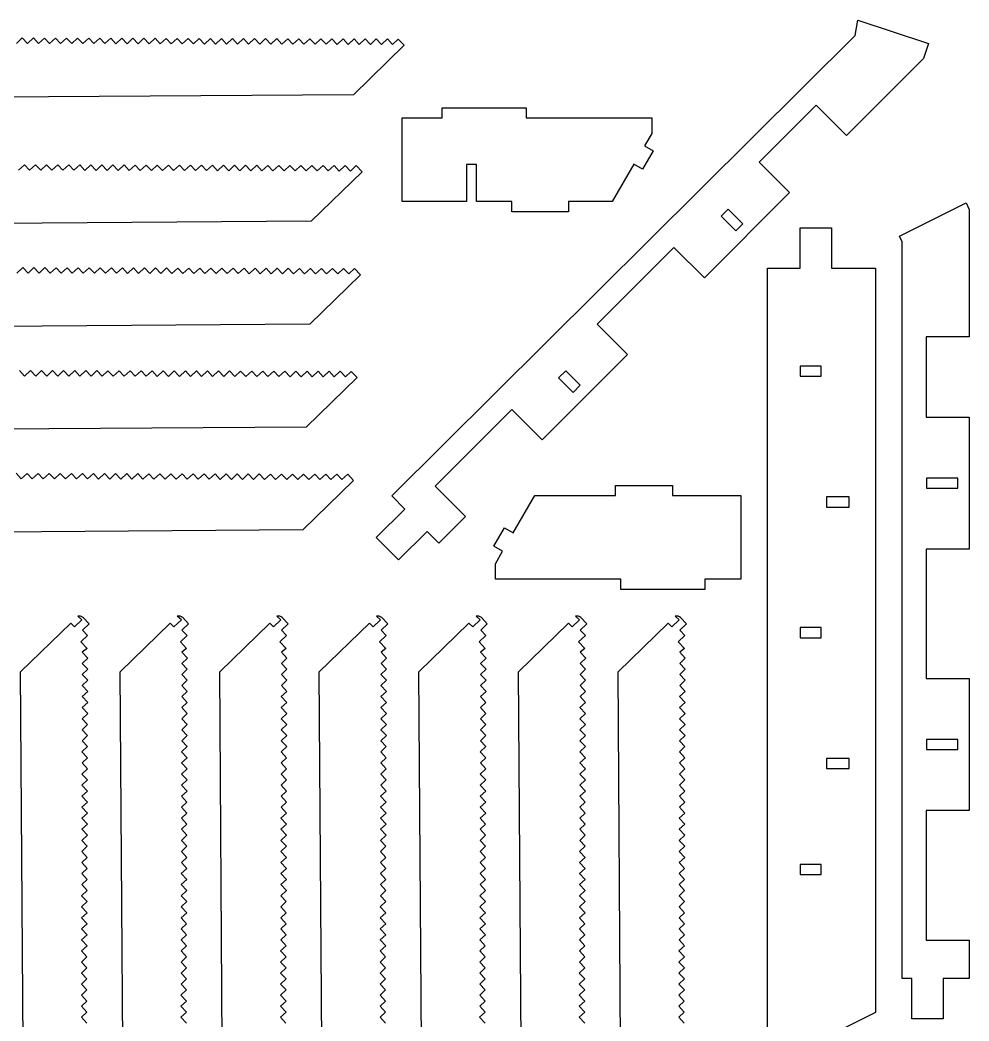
# Model space of a CAD drawing. Extents: x 12 to 2357, y -4 to 494.
# Drawn here: x 1348.7 to 1490.1, y 332.8 to 482 of the extents above; entities that cross this region are included whole.
import ezdxf

# ---------------------------------------------------------------- set-up
doc = ezdxf.new("R2010")
doc.units = 0
doc.layers.get('0').update_dxf_attribs({"linetype": 'CONTINUOUS'})

msp = doc.modelspace()

# ---------------------------------------------------------------- linework, layer by layer
for p, q in [((1473.13, 479.71), (1473.51, 482.03)), ((1473.51, 482.03), (1484.07, 478.52)), ((1348.12, 478.54), (1348.99, 479.36)), ((1348.99, 479.36), (1349.76, 478.54)), ((1349.76, 478.54), (1350.65, 479.36)), ((1350.65, 479.36), (1351.41, 478.53)), ((1351.41, 478.53), (1352.29, 479.35)), ((1352.29, 479.35), (1353.07, 478.52)), ((1353.07, 478.52), (1353.95, 479.34)), ((1353.95, 479.34), (1354.72, 478.52)), ((1354.72, 478.52), (1355.6, 479.34)), ((1355.6, 479.34), (1356.37, 478.51)), ((1356.37, 478.51), (1357.25, 479.34)), ((1357.25, 479.34), (1358.02, 478.52)), ((1358.02, 478.52), (1358.9, 479.33)), ((1358.9, 479.33), (1359.66, 478.51)), ((1359.66, 478.51), (1360.55, 479.33)), ((1360.55, 479.33), (1361.32, 478.51)), ((1361.32, 478.51), (1362.19, 479.32)), ((1362.19, 479.32), (1362.96, 478.5)), ((1362.96, 478.5), (1363.85, 479.32)), ((1363.85, 479.32), (1364.61, 478.5)), ((1364.61, 478.5), (1365.49, 479.32)), ((1365.49, 479.32), (1366.27, 478.49)), ((1366.27, 478.49), (1367.14, 479.31)), ((1367.14, 479.31), (1367.91, 478.49)), ((1367.91, 478.49), (1368.79, 479.31)), ((1368.79, 479.31), (1369.56, 478.48)), ((1369.56, 478.48), (1370.44, 479.3)), ((1370.44, 479.3), (1371.21, 478.48)), ((1371.21, 478.48), (1372.09, 479.3)), ((1372.09, 479.3), (1372.85, 478.48)), ((1372.85, 478.48), (1373.74, 479.29)), ((1373.74, 479.29), (1374.51, 478.47)), ((1374.51, 478.47), (1375.38, 479.28)), ((1375.38, 479.28), (1376.15, 478.46)), ((1376.15, 478.46), (1377.04, 479.28)), ((1377.04, 479.28), (1377.8, 478.46)), ((1377.8, 478.46), (1378.68, 479.28)), ((1378.68, 479.28), (1379.45, 478.46)), ((1379.45, 478.46), (1380.33, 479.28)), ((1380.33, 479.28), (1381.1, 478.45)), ((1381.1, 478.45), (1381.98, 479.27)), ((1381.98, 479.27), (1382.74, 478.45)), ((1382.74, 478.45), (1383.62, 479.26)), ((1383.62, 479.26), (1384.39, 478.44)), ((1384.39, 478.44), (1385.26, 479.26)), ((1385.26, 479.26), (1386.04, 478.44)), ((1386.04, 478.44), (1386.92, 479.26)), ((1386.92, 479.26), (1387.69, 478.44)), ((1387.69, 478.44), (1388.56, 479.25)), ((1388.56, 479.25), (1389.33, 478.43)), ((1389.33, 478.43), (1390.22, 479.25)), ((1390.22, 479.25), (1390.98, 478.43)), ((1390.98, 478.43), (1391.86, 479.24)), ((1391.86, 479.24), (1392.63, 478.42)), ((1392.63, 478.42), (1393.51, 479.24)), ((1393.51, 479.24), (1394.28, 478.42)), ((1394.28, 478.42), (1395.16, 479.24)), ((1395.16, 479.24), (1395.93, 478.41)), ((1395.93, 478.41), (1396.81, 479.23)), ((1396.81, 479.23), (1397.58, 478.41)), ((1397.58, 478.41), (1398.45, 479.23)), ((1398.45, 479.23), (1399.23, 478.41)), ((1399.23, 478.41), (1400.11, 479.22)), ((1400.11, 479.22), (1400.88, 478.4)), ((1400.88, 478.4), (1401.75, 479.22)), ((1401.75, 479.22), (1402.52, 478.4)), ((1402.52, 478.4), (1403.41, 479.21)), ((1403.41, 479.21), (1404.17, 478.39)), ((1404.06, 411.11), (1473.13, 479.71)), ((1404.17, 478.39), (1405.04, 479.2)), ((1405.04, 479.2), (1405.92, 478.27)), ((1405.92, 478.27), (1398.35, 470.9)), ((1484.07, 478.52), (1483.33, 476.3)), ((1483.33, 476.3), (1471.85, 464.82)), ((1398.35, 470.9), (1222.45, 469.69)), ((1411.6, 468.96), (1424.1, 468.96)), ((1411.6, 467.46), (1411.6, 468.96)), ((1424.1, 468.96), (1424.1, 467.46)), ((1467.33, 469.34), (1458.85, 460.86)), ((1471.85, 464.82), (1467.33, 469.34)), ((1405.6, 467.46), (1411.6, 467.46)), ((1405.6, 454.96), (1405.6, 467.46)), ((1424.1, 467.46), (1442.81, 467.46)), ((1442.81, 467.46), (1442.81, 465.14)), ((1442.81, 465.14), (1441.72, 463.27)), ((1441.72, 463.27), (1443.02, 462.52)), ((1443.02, 462.52), (1441.46, 459.81)), ((1348.45, 459.65), (1349.33, 460.47)), ((1349.33, 460.47), (1350.1, 459.64)), ((1350.1, 459.64), (1350.98, 460.46)), ((1350.98, 460.46), (1351.75, 459.64)), ((1351.75, 459.64), (1352.62, 460.46)), ((1352.62, 460.46), (1353.39, 459.64)), ((1353.39, 459.64), (1354.28, 460.46)), ((1354.28, 460.46), (1355.05, 459.63)), ((1355.05, 459.63), (1355.92, 460.45)), ((1355.92, 460.45), (1356.69, 459.63)), ((1356.69, 459.63), (1357.58, 460.45)), ((1357.58, 460.45), (1358.34, 459.62)), ((1358.34, 459.62), (1359.22, 460.44)), ((1359.22, 460.44), (1360, 459.62)), ((1360, 459.62), (1360.87, 460.44)), ((1360.87, 460.44), (1361.64, 459.62)), ((1361.64, 459.62), (1362.52, 460.43)), ((1362.52, 460.43), (1363.29, 459.61)), ((1363.29, 459.61), (1364.17, 460.43)), ((1364.17, 460.43), (1364.94, 459.61)), ((1364.94, 459.61), (1365.81, 460.42)), ((1365.81, 460.42), (1366.58, 459.6)), ((1366.58, 459.6), (1367.47, 460.42)), ((1367.47, 460.42), (1368.24, 459.6)), ((1368.24, 459.6), (1369.11, 460.41)), ((1369.11, 460.41), (1369.88, 459.58)), ((1369.88, 459.58), (1370.77, 460.41)), ((1370.77, 460.41), (1371.53, 459.59)), ((1371.53, 459.59), (1372.41, 460.41)), ((1372.41, 460.41), (1373.18, 459.58)), ((1373.18, 459.58), (1374.06, 460.4)), ((1374.06, 460.4), (1374.83, 459.58)), ((1374.83, 459.58), (1375.71, 460.4)), ((1375.71, 460.4), (1376.47, 459.58)), ((1376.47, 459.58), (1377.35, 460.39)), ((1377.35, 460.39), (1378.12, 459.57)), ((1378.12, 459.57), (1378.99, 460.39)), ((1378.99, 460.39), (1379.77, 459.56)), ((1379.77, 459.56), (1380.65, 460.38)), ((1380.65, 460.38), (1381.42, 459.56)), ((1381.42, 459.56), (1382.29, 460.38)), ((1382.29, 460.38), (1383.06, 459.56)), ((1383.06, 459.56), (1383.95, 460.38)), ((1383.95, 460.38), (1384.71, 459.55)), ((1384.71, 459.55), (1385.59, 460.37)), ((1385.59, 460.37), (1386.36, 459.55)), ((1386.36, 459.55), (1387.24, 460.37)), ((1387.24, 460.37), (1388.01, 459.54)), ((1388.01, 459.54), (1388.89, 460.36)), ((1388.89, 460.36), (1389.66, 459.54)), ((1389.66, 459.54), (1390.54, 460.36)), ((1390.54, 460.36), (1391.31, 459.54)), ((1391.31, 459.54), (1392.18, 460.35)), ((1392.18, 460.35), (1392.96, 459.53)), ((1392.96, 459.53), (1393.84, 460.35)), ((1393.84, 460.35), (1394.61, 459.53)), ((1394.61, 459.53), (1395.48, 460.34)), ((1395.48, 460.34), (1396.25, 459.52)), ((1396.25, 459.52), (1397.14, 460.34)), ((1397.14, 460.34), (1397.9, 459.52)), ((1397.9, 459.52), (1398.77, 460.33)), ((1398.77, 460.33), (1399.65, 459.39)), ((1415.22, 460.52), (1415.22, 454.96)), ((1416.72, 460.52), (1415.22, 460.52)), ((1416.72, 454.96), (1416.72, 460.52)), ((1440.16, 460.56), (1436.93, 454.96)), ((1441.46, 459.81), (1440.16, 460.56)), ((1458.85, 460.86), (1463.37, 456.34)), ((1399.65, 459.39), (1392.08, 452.03)), ((1463.37, 456.34), (1450.66, 443.62)), ((1415.22, 454.96), (1405.6, 454.96)), ((1421.95, 454.96), (1416.72, 454.96)), ((1421.95, 453.46), (1421.95, 454.96)), ((1430.42, 454.96), (1430.42, 453.46)), ((1436.93, 454.96), (1430.42, 454.96)), ((1454.22, 453.84), (1453.17, 452.79)), ((1456.41, 451.66), (1454.22, 453.84)), ((1479.73, 449.81), (1489.68, 454.78)), ((1489.68, 454.78), (1490.1, 453.81)), ((1490.1, 453.81), (1490.1, 434.82)), ((1430.42, 453.46), (1421.95, 453.46)), ((1453.17, 452.79), (1455.35, 450.6)), ((1392.08, 452.03), (1216.18, 450.82)), ((1455.35, 450.6), (1456.41, 451.66)), ((1464.93, 451.07), (1469.62, 451.07)), ((1464.93, 445.07), (1464.93, 451.07)), ((1469.62, 451.07), (1469.62, 445.07)), ((1480.14, 448.97), (1479.73, 449.81)), ((1446.13, 448.15), (1434.69, 436.7)), ((1450.66, 443.62), (1446.13, 448.15)), ((1480.14, 339.16), (1480.14, 448.97)), ((1348.21, 444.32), (1349.09, 445.13)), ((1349.09, 445.13), (1349.86, 444.31)), ((1349.86, 444.31), (1350.74, 445.13)), ((1350.74, 445.13), (1351.51, 444.31)), ((1351.51, 444.31), (1352.38, 445.13)), ((1352.38, 445.13), (1353.15, 444.3)), ((1353.15, 444.3), (1354.04, 445.12)), ((1354.04, 445.12), (1354.8, 444.3)), ((1354.8, 444.3), (1355.68, 445.12)), ((1355.68, 445.12), (1356.45, 444.29)), ((1356.45, 444.29), (1357.33, 445.11)), ((1357.33, 445.11), (1358.1, 444.29)), ((1358.1, 444.29), (1358.98, 445.11)), ((1358.98, 445.11), (1359.76, 444.29)), ((1359.76, 444.29), (1360.63, 445.1)), ((1360.63, 445.1), (1361.4, 444.28)), ((1361.4, 444.28), (1362.28, 445.1)), ((1362.28, 445.1), (1363.05, 444.28)), ((1363.05, 444.28), (1363.93, 445.09)), ((1363.93, 445.09), (1364.7, 444.27)), ((1364.7, 444.27), (1365.57, 445.09)), ((1365.57, 445.09), (1366.34, 444.27)), ((1366.34, 444.27), (1367.23, 445.09)), ((1367.23, 445.09), (1367.99, 444.26)), ((1367.99, 444.26), (1368.87, 445.08)), ((1368.87, 445.08), (1369.64, 444.25)), ((1369.64, 444.25), (1370.52, 445.08)), ((1370.52, 445.08), (1371.29, 444.25)), ((1371.29, 444.25), (1372.17, 445.07)), ((1372.17, 445.07), (1372.94, 444.25)), ((1372.94, 444.25), (1373.82, 445.07)), ((1373.82, 445.07), (1374.59, 444.25)), ((1374.59, 444.25), (1375.47, 445.06)), ((1375.47, 445.06), (1376.23, 444.24)), ((1376.23, 444.24), (1377.1, 445.05)), ((1377.1, 445.05), (1377.88, 444.24)), ((1377.88, 444.24), (1378.75, 445.05)), ((1378.75, 445.05), (1379.52, 444.23)), ((1379.52, 444.23), (1380.41, 445.05)), ((1380.41, 445.05), (1381.17, 444.23)), ((1381.17, 444.23), (1382.05, 445.05)), ((1382.05, 445.05), (1382.82, 444.22)), ((1382.82, 444.22), (1383.7, 445.04)), ((1383.7, 445.04), (1384.47, 444.22)), ((1384.47, 444.22), (1385.35, 445.04)), ((1385.35, 445.04), (1386.11, 444.22)), ((1386.11, 444.22), (1387, 445.03)), ((1387, 445.03), (1387.77, 444.21)), ((1387.77, 444.21), (1388.65, 445.03)), ((1388.65, 445.03), (1389.42, 444.21)), ((1389.42, 444.21), (1390.3, 445.02)), ((1390.3, 445.02), (1391.07, 444.2)), ((1391.07, 444.2), (1391.94, 445.02)), ((1391.94, 445.02), (1392.72, 444.2)), ((1392.72, 444.2), (1393.6, 445.02)), ((1393.6, 445.02), (1394.36, 444.19)), ((1394.36, 444.19), (1395.24, 445.01)), ((1395.24, 445.01), (1396.01, 444.19)), ((1396.01, 444.19), (1396.89, 445.01)), ((1396.89, 445.01), (1397.66, 444.18)), ((1397.66, 444.18), (1398.53, 445)), ((1398.53, 445), (1399.41, 444.06)), ((1460.09, 445.07), (1464.93, 445.07)), ((1460.09, 326.08), (1460.09, 445.07)), ((1469.62, 445.07), (1476.14, 445.07)), ((1476.14, 445.07), (1476.14, 334.1)), ((1399.41, 444.06), (1391.84, 436.69)), ((1391.84, 436.69), (1215.94, 435.48)), ((1434.69, 436.7), (1439.21, 432.18)), ((1483.7, 434.82), (1483.7, 422.83)), ((1490.1, 434.82), (1483.7, 434.82)), ((1439.21, 432.18), (1426.49, 419.46)), ((1348.58, 429.8), (1349.35, 428.97)), ((1349.35, 428.97), (1350.23, 429.8)), ((1350.23, 429.8), (1351, 428.97)), ((1351, 428.97), (1351.88, 429.79)), ((1351.88, 429.79), (1352.64, 428.97)), ((1352.64, 428.97), (1353.53, 429.79)), ((1353.53, 429.79), (1354.3, 428.96)), ((1354.3, 428.96), (1355.17, 429.78)), ((1355.17, 429.78), (1355.94, 428.96)), ((1355.94, 428.96), (1356.83, 429.78)), ((1356.83, 429.78), (1357.59, 428.96)), ((1357.59, 428.96), (1358.47, 429.77)), ((1358.47, 429.77), (1359.25, 428.95)), ((1359.25, 428.95), (1360.12, 429.77)), ((1360.12, 429.77), (1360.89, 428.95)), ((1360.89, 428.95), (1361.77, 429.76)), ((1361.77, 429.76), (1362.55, 428.94)), ((1362.55, 428.94), (1363.42, 429.76)), ((1363.42, 429.76), (1364.19, 428.94)), ((1364.19, 428.94), (1365.07, 429.76)), ((1365.07, 429.76), (1365.83, 428.93)), ((1365.83, 428.93), (1366.72, 429.75)), ((1366.72, 429.75), (1367.49, 428.93)), ((1367.49, 428.93), (1368.36, 429.74)), ((1368.36, 429.74), (1369.13, 428.91)), ((1369.13, 428.91), (1370.02, 429.74)), ((1370.02, 429.74), (1370.78, 428.92)), ((1370.78, 428.92), (1371.66, 429.74)), ((1371.66, 429.74), (1372.43, 428.92)), ((1372.43, 428.92), (1373.31, 429.73)), ((1373.31, 429.73), (1374.08, 428.91)), ((1374.08, 428.91), (1374.96, 429.73)), ((1374.96, 429.73), (1375.72, 428.91)), ((1375.72, 428.91), (1376.6, 429.72)), ((1376.6, 429.72), (1377.37, 428.9)), ((1377.37, 428.9), (1378.25, 429.72)), ((1378.25, 429.72), (1379.02, 428.89)), ((1379.02, 428.89), (1379.9, 429.72)), ((1379.9, 429.72), (1380.67, 428.89)), ((1380.67, 428.89), (1381.54, 429.71)), ((1381.54, 429.71), (1382.31, 428.89)), ((1429.99, 429.76), (1428.92, 428.69)), ((1432.16, 427.59), (1429.99, 429.76)), ((1464.93, 430.43), (1464.93, 428.93)), ((1468.05, 430.43), (1464.93, 430.43)), ((1468.05, 428.93), (1468.05, 430.43)), ((1382.31, 428.89), (1383.2, 429.71)), ((1383.2, 429.71), (1383.96, 428.89)), ((1383.96, 428.89), (1384.84, 429.7)), ((1384.84, 429.7), (1385.61, 428.88)), ((1385.61, 428.88), (1386.49, 429.7)), ((1386.49, 429.7), (1387.26, 428.88)), ((1387.26, 428.88), (1388.14, 429.69)), ((1388.14, 429.69), (1388.91, 428.87)), ((1388.91, 428.87), (1389.79, 429.69)), ((1389.79, 429.69), (1390.56, 428.87)), ((1390.56, 428.87), (1391.44, 429.69)), ((1398.9, 428.73), (1391.33, 421.36)), ((1391.44, 429.69), (1392.21, 428.86)), ((1392.21, 428.86), (1393.09, 429.68)), ((1393.09, 429.68), (1393.86, 428.86)), ((1393.86, 428.86), (1394.73, 429.68)), ((1394.73, 429.68), (1395.5, 428.85)), ((1395.5, 428.85), (1396.39, 429.67)), ((1396.39, 429.67), (1397.15, 428.85)), ((1397.15, 428.85), (1398.02, 429.66)), ((1398.02, 429.66), (1398.9, 428.73)), ((1428.92, 428.69), (1431.1, 426.52)), ((1464.93, 428.93), (1468.05, 428.93)), ((1431.1, 426.52), (1432.16, 427.59)), ((1421.97, 423.98), (1410.52, 412.53)), ((1426.49, 419.46), (1421.97, 423.98)), ((1483.7, 422.83), (1490.1, 422.83)), ((1490.1, 422.83), (1490.1, 403.18)), ((1391.33, 421.36), (1215.43, 420.15)), ((1348.07, 414.47), (1348.84, 413.64)), ((1348.84, 413.64), (1349.72, 414.46)), ((1349.72, 414.46), (1350.49, 413.64)), ((1350.49, 413.64), (1351.37, 414.46)), ((1351.37, 414.46), (1352.13, 413.64)), ((1352.13, 413.64), (1353.02, 414.45)), ((1353.02, 414.45), (1353.79, 413.63)), ((1353.79, 413.63), (1354.67, 414.45)), ((1354.67, 414.45), (1355.43, 413.63)), ((1355.43, 413.63), (1356.32, 414.44)), ((1356.32, 414.44), (1357.09, 413.62)), ((1357.09, 413.62), (1357.96, 414.44)), ((1357.96, 414.44), (1358.74, 413.62)), ((1358.74, 413.62), (1359.62, 414.44)), ((1359.62, 414.44), (1360.38, 413.61)), ((1360.38, 413.61), (1361.26, 414.43)), ((1361.26, 414.43), (1362.04, 413.61)), ((1362.04, 413.61), (1362.91, 414.43)), ((1362.91, 414.43), (1363.68, 413.6)), ((1363.68, 413.6), (1364.56, 414.42)), ((1364.56, 414.42), (1365.32, 413.6)), ((1365.32, 413.6), (1366.21, 414.42)), ((1366.21, 414.42), (1366.98, 413.6)), ((1366.98, 413.6), (1367.85, 414.41)), ((1367.85, 414.41), (1368.62, 413.58)), ((1368.62, 413.58), (1369.51, 414.41)), ((1369.51, 414.41), (1370.28, 413.59)), ((1370.28, 413.59), (1371.15, 414.4)), ((1371.15, 414.4), (1371.92, 413.58)), ((1371.92, 413.58), (1372.81, 414.4)), ((1372.81, 414.4), (1373.57, 413.58)), ((1373.57, 413.58), (1374.45, 414.4)), ((1374.45, 414.4), (1375.22, 413.57)), ((1375.22, 413.57), (1376.09, 414.39)), ((1376.09, 414.39), (1376.86, 413.57)), ((1376.86, 413.57), (1377.74, 414.39)), ((1377.74, 414.39), (1378.51, 413.56)), ((1378.51, 413.56), (1379.39, 414.38)), ((1379.39, 414.38), (1380.16, 413.56)), ((1380.16, 413.56), (1381.04, 414.38)), ((1381.04, 414.38), (1381.8, 413.56)), ((1381.8, 413.56), (1382.69, 414.37)), ((1382.69, 414.37), (1383.46, 413.55)), ((1383.46, 413.55), (1384.33, 414.37)), ((1384.33, 414.37), (1385.1, 413.55)), ((1385.1, 413.55), (1385.99, 414.36)), ((1385.99, 414.36), (1386.75, 413.54)), ((1386.75, 413.54), (1387.63, 414.36)), ((1387.63, 414.36), (1388.41, 413.54)), ((1388.41, 413.54), (1389.28, 414.36)), ((1389.28, 414.36), (1390.05, 413.53)), ((1390.05, 413.53), (1390.93, 414.35)), ((1398.39, 413.39), (1390.82, 406.03)), ((1390.93, 414.35), (1391.7, 413.53)), ((1391.7, 413.53), (1392.58, 414.35)), ((1392.58, 414.35), (1393.35, 413.52)), ((1393.35, 413.52), (1394.23, 414.34)), ((1394.23, 414.34), (1394.99, 413.52)), ((1394.99, 413.52), (1395.88, 414.34)), ((1395.88, 414.34), (1396.65, 413.52)), ((1396.65, 413.52), (1397.52, 414.33)), ((1397.52, 414.33), (1398.39, 413.39)), ((1483.76, 413.76), (1483.76, 412.26)), ((1488.44, 413.76), (1483.76, 413.76)), ((1488.44, 412.26), (1488.44, 413.76)), ((1410.52, 412.53), (1415.04, 408.01)), ((1437.41, 412.67), (1445.89, 412.67)), ((1437.41, 411.17), (1437.41, 412.67)), ((1445.89, 412.67), (1445.89, 411.17)), ((1483.76, 412.26), (1488.44, 412.26)), ((1406.03, 409.13), (1404.06, 411.11)), ((1422.15, 405.57), (1425.39, 411.17)), ((1425.39, 411.17), (1437.41, 411.17)), ((1445.89, 411.17), (1456.09, 411.17)), ((1456.09, 411.17), (1456.09, 398.67)), ((1472.24, 410.94), (1468.88, 410.94)), ((1468.88, 410.94), (1468.88, 409.44)), ((1472.24, 409.44), (1472.24, 410.94)), ((1401.75, 404.88), (1406.03, 409.13)), ((1468.88, 409.44), (1472.24, 409.44)), ((1415.04, 408.01), (1411.08, 404.04)), ((1390.82, 406.03), (1214.93, 404.81)), ((1419.29, 403.62), (1420.86, 406.32)), ((1420.86, 406.32), (1422.15, 405.57)), ((1405.07, 401.55), (1401.75, 404.88)), ((1409.34, 405.79), (1405.07, 401.55)), ((1411.08, 404.04), (1409.34, 405.79)), ((1420.59, 402.87), (1419.29, 403.62)), ((1419.51, 400.99), (1420.59, 402.87)), ((1483.7, 403.18), (1483.7, 383.86)), ((1490.1, 403.18), (1483.7, 403.18)), ((1419.51, 398.67), (1419.51, 400.99)), ((1438.21, 398.67), (1419.51, 398.67)), ((1438.21, 397.17), (1438.21, 398.67)), ((1450.71, 398.67), (1450.71, 397.17)), ((1456.09, 398.67), (1450.71, 398.67)), ((1450.71, 397.17), (1438.21, 397.17)), ((1356.77, 391.56), (1357.87, 392.63)), ((1357.87, 392.63), (1357.27, 393.15)), ((1358.07, 392.95), (1358.95, 392.01)), ((1371.61, 391.56), (1372.71, 392.63)), ((1372.71, 392.63), (1372.11, 393.15)), ((1372.91, 392.95), (1373.79, 392.01)), ((1386.45, 391.56), (1387.55, 392.63)), ((1387.55, 392.63), (1386.95, 393.15)), ((1387.75, 392.95), (1388.63, 392.01)), ((1401.29, 391.56), (1402.39, 392.63)), ((1402.39, 392.63), (1401.79, 393.15)), ((1402.59, 392.95), (1403.47, 392.01)), ((1416.13, 391.56), (1417.23, 392.63)), ((1417.23, 392.63), (1416.63, 393.15)), ((1417.43, 392.95), (1418.31, 392.01)), ((1430.97, 391.56), (1432.07, 392.63)), ((1432.07, 392.63), (1431.47, 393.15)), ((1432.27, 392.95), (1433.15, 392.01)), ((1445.81, 391.56), (1446.91, 392.63)), ((1446.91, 392.63), (1446.31, 393.15)), ((1447.11, 392.95), (1447.99, 392.01)), ((1348.75, 384.87), (1356.22, 392.13)), ((1356.22, 392.13), (1356.77, 391.56)), ((1358.95, 392.01), (1357.96, 391.08)), ((1357.96, 391.08), (1358.72, 390.27)), ((1363.59, 384.87), (1371.06, 392.13)), ((1371.06, 392.13), (1371.61, 391.56)), ((1373.79, 392.01), (1372.8, 391.08)), ((1372.8, 391.08), (1373.56, 390.27)), ((1378.43, 384.87), (1385.9, 392.13)), ((1385.9, 392.13), (1386.45, 391.56)), ((1388.63, 392.01), (1387.64, 391.08)), ((1387.64, 391.08), (1388.4, 390.27)), ((1393.27, 384.87), (1400.74, 392.13)), ((1400.74, 392.13), (1401.29, 391.56)), ((1403.47, 392.01), (1402.48, 391.08)), ((1402.48, 391.08), (1403.24, 390.27)), ((1408.11, 384.87), (1415.58, 392.13)), ((1415.58, 392.13), (1416.13, 391.56)), ((1418.31, 392.01), (1417.32, 391.08)), ((1417.32, 391.08), (1418.08, 390.27)), ((1422.95, 384.87), (1430.41, 392.13)), ((1430.41, 392.13), (1430.97, 391.56)), ((1433.15, 392.01), (1432.16, 391.08)), ((1432.16, 391.08), (1432.92, 390.27)), ((1437.79, 384.87), (1445.25, 392.13)), ((1445.25, 392.13), (1445.81, 391.56)), ((1447.99, 392.01), (1447, 391.08)), ((1447, 391.08), (1447.76, 390.27)), ((1464.93, 391.46), (1464.93, 389.96)), ((1468.05, 391.46), (1464.93, 391.46)), ((1468.05, 389.96), (1468.05, 391.46)), ((1358.72, 390.27), (1357.72, 389.35)), ((1373.56, 390.27), (1372.56, 389.35)), ((1388.4, 390.27), (1387.4, 389.35)), ((1403.24, 390.27), (1402.24, 389.35)), ((1418.08, 390.27), (1417.08, 389.35)), ((1432.92, 390.27), (1431.92, 389.35)), ((1447.76, 390.27), (1446.76, 389.35)), ((1464.93, 389.96), (1468.05, 389.96)), ((1357.72, 389.35), (1358.65, 388.34)), ((1358.65, 388.34), (1357.95, 387.79)), ((1372.56, 389.35), (1373.49, 388.34)), ((1373.49, 388.34), (1372.79, 387.79)), ((1387.4, 389.35), (1388.33, 388.34)), ((1388.33, 388.34), (1387.63, 387.79)), ((1402.24, 389.35), (1403.17, 388.34)), ((1403.17, 388.34), (1402.47, 387.79)), ((1417.08, 389.35), (1418.01, 388.34)), ((1418.01, 388.34), (1417.31, 387.79)), ((1431.92, 389.35), (1432.85, 388.34)), ((1432.85, 388.34), (1432.15, 387.79)), ((1446.76, 389.35), (1447.69, 388.34)), ((1447.69, 388.34), (1446.99, 387.79)), ((1357.95, 387.79), (1358.77, 386.91)), ((1358.77, 386.91), (1357.95, 386.13)), ((1372.79, 387.79), (1373.61, 386.91)), ((1373.61, 386.91), (1372.79, 386.13)), ((1387.63, 387.79), (1388.45, 386.91)), ((1388.45, 386.91), (1387.63, 386.13)), ((1402.47, 387.79), (1403.29, 386.91)), ((1403.29, 386.91), (1402.47, 386.13)), ((1417.31, 387.79), (1418.13, 386.91)), ((1418.13, 386.91), (1417.31, 386.13)), ((1432.15, 387.79), (1432.97, 386.91)), ((1432.97, 386.91), (1432.15, 386.13)), ((1446.99, 387.79), (1447.81, 386.91)), ((1447.81, 386.91), (1446.99, 386.13)), ((1358.76, 385.26), (1357.94, 384.49)), ((1357.95, 386.13), (1358.76, 385.26)), ((1373.6, 385.26), (1372.78, 384.49)), ((1372.79, 386.13), (1373.6, 385.26)), ((1388.44, 385.26), (1387.62, 384.49)), ((1387.63, 386.13), (1388.44, 385.26)), ((1403.28, 385.26), (1402.46, 384.49)), ((1402.47, 386.13), (1403.28, 385.26)), ((1418.12, 385.26), (1417.3, 384.49)), ((1417.31, 386.13), (1418.12, 385.26)), ((1432.96, 385.26), (1432.14, 384.49)), ((1432.15, 386.13), (1432.96, 385.26)), ((1447.8, 385.26), (1446.98, 384.49)), ((1446.99, 386.13), (1447.8, 385.26)), ((1349.97, 208.97), (1348.75, 384.87)), ((1357.94, 384.49), (1358.76, 383.61)), ((1358.76, 383.61), (1357.94, 382.85)), ((1364.81, 208.97), (1363.59, 384.87)), ((1372.78, 384.49), (1373.6, 383.61)), ((1373.6, 383.61), (1372.78, 382.85)), ((1379.65, 208.97), (1378.43, 384.87)), ((1387.62, 384.49), (1388.44, 383.61)), ((1388.44, 383.61), (1387.62, 382.85)), ((1394.49, 208.97), (1393.27, 384.87)), ((1402.46, 384.49), (1403.28, 383.61)), ((1403.28, 383.61), (1402.46, 382.85)), ((1409.33, 208.97), (1408.11, 384.87)), ((1417.3, 384.49), (1418.12, 383.61)), ((1418.12, 383.61), (1417.3, 382.85)), ((1424.16, 208.97), (1422.95, 384.87)), ((1432.14, 384.49), (1432.96, 383.61)), ((1432.96, 383.61), (1432.14, 382.85)), ((1439, 208.97), (1437.79, 384.87)), ((1446.98, 384.49), (1447.8, 383.61)), ((1447.8, 383.61), (1446.98, 382.85)), ((1483.7, 383.86), (1490.1, 383.86)), ((1490.1, 383.86), (1490.1, 364.21)), ((1357.94, 382.85), (1358.76, 381.96)), ((1372.78, 382.85), (1373.6, 381.96)), ((1387.62, 382.85), (1388.44, 381.96)), ((1402.46, 382.85), (1403.28, 381.96)), ((1417.3, 382.85), (1418.12, 381.96)), ((1432.14, 382.85), (1432.95, 381.96)), ((1446.98, 382.85), (1447.79, 381.96)), ((1358.76, 381.96), (1357.93, 381.19)), ((1357.93, 381.19), (1358.75, 380.32)), ((1373.6, 381.96), (1372.77, 381.19)), ((1372.77, 381.19), (1373.59, 380.32)), ((1388.44, 381.96), (1387.61, 381.19)), ((1387.61, 381.19), (1388.43, 380.32)), ((1403.28, 381.96), (1402.45, 381.19)), ((1402.45, 381.19), (1403.27, 380.32)), ((1418.12, 381.96), (1417.29, 381.19)), ((1417.29, 381.19), (1418.11, 380.32)), ((1432.95, 381.96), (1432.13, 381.19)), ((1432.13, 381.19), (1432.95, 380.32)), ((1447.79, 381.96), (1446.97, 381.19)), ((1446.97, 381.19), (1447.79, 380.32)), ((1358.75, 380.32), (1357.92, 379.55)), ((1357.92, 379.55), (1358.75, 378.66)), ((1373.59, 380.32), (1372.76, 379.55)), ((1372.76, 379.55), (1373.59, 378.66)), ((1388.43, 380.32), (1387.6, 379.55)), ((1387.6, 379.55), (1388.43, 378.66)), ((1403.27, 380.32), (1402.44, 379.55)), ((1402.44, 379.55), (1403.27, 378.66)), ((1418.11, 380.32), (1417.28, 379.55)), ((1417.28, 379.55), (1418.11, 378.66)), ((1432.95, 380.32), (1432.12, 379.55)), ((1432.12, 379.55), (1432.95, 378.66)), ((1447.79, 380.32), (1446.96, 379.55)), ((1446.96, 379.55), (1447.79, 378.66)), ((1358.75, 378.66), (1357.92, 377.89)), ((1357.92, 377.89), (1358.74, 377.02)), ((1373.59, 378.66), (1372.76, 377.89)), ((1372.76, 377.89), (1373.58, 377.02)), ((1388.43, 378.66), (1387.6, 377.89)), ((1387.6, 377.89), (1388.42, 377.02)), ((1403.27, 378.66), (1402.44, 377.89)), ((1402.44, 377.89), (1403.26, 377.02)), ((1418.11, 378.66), (1417.28, 377.89)), ((1417.28, 377.89), (1418.1, 377.02)), ((1432.95, 378.66), (1432.12, 377.89)), ((1432.12, 377.89), (1432.94, 377.02)), ((1447.79, 378.66), (1446.96, 377.89)), ((1446.96, 377.89), (1447.78, 377.02)), ((1358.74, 377.02), (1357.92, 376.25)), ((1357.92, 376.25), (1358.74, 375.36)), ((1373.58, 377.02), (1372.76, 376.25)), ((1372.76, 376.25), (1373.58, 375.36)), ((1388.42, 377.02), (1387.6, 376.25)), ((1387.6, 376.25), (1388.42, 375.36)), ((1403.26, 377.02), (1402.44, 376.25)), ((1402.44, 376.25), (1403.26, 375.36)), ((1418.1, 377.02), (1417.28, 376.25)), ((1417.28, 376.25), (1418.1, 375.36)), ((1432.94, 377.02), (1432.12, 376.25)), ((1432.12, 376.25), (1432.94, 375.36)), ((1447.78, 377.02), (1446.96, 376.25)), ((1446.96, 376.25), (1447.78, 375.36)), ((1358.74, 375.36), (1357.92, 374.6)), ((1357.92, 374.6), (1358.73, 373.72)), ((1373.58, 375.36), (1372.76, 374.6)), ((1372.76, 374.6), (1373.57, 373.72)), ((1388.42, 375.36), (1387.6, 374.6)), ((1387.6, 374.6), (1388.41, 373.72)), ((1403.26, 375.36), (1402.44, 374.6)), ((1402.44, 374.6), (1403.25, 373.72)), ((1418.1, 375.36), (1417.28, 374.6)), ((1417.28, 374.6), (1418.09, 373.72)), ((1432.94, 375.36), (1432.12, 374.6)), ((1432.12, 374.6), (1432.93, 373.72)), ((1447.78, 375.36), (1446.95, 374.6)), ((1446.95, 374.6), (1447.77, 373.72)), ((1483.76, 374.79), (1483.76, 373.29)), ((1488.44, 374.79), (1483.76, 374.79)), ((1488.44, 373.29), (1488.44, 374.79)), ((1358.73, 373.72), (1357.9, 372.94)), ((1373.57, 373.72), (1372.74, 372.94)), ((1388.41, 373.72), (1387.58, 372.94)), ((1403.25, 373.72), (1402.42, 372.94)), ((1418.09, 373.72), (1417.26, 372.94)), ((1432.93, 373.72), (1432.1, 372.94)), ((1447.77, 373.72), (1446.94, 372.94)), ((1483.76, 373.29), (1488.44, 373.29)), ((1357.9, 372.94), (1358.72, 372.06)), ((1358.72, 372.06), (1357.91, 371.29)), ((1372.74, 372.94), (1373.56, 372.06)), ((1373.56, 372.06), (1372.75, 371.29)), ((1387.58, 372.94), (1388.4, 372.06)), ((1388.4, 372.06), (1387.59, 371.29)), ((1402.42, 372.94), (1403.24, 372.06)), ((1403.24, 372.06), (1402.43, 371.29)), ((1417.26, 372.94), (1418.08, 372.06)), ((1418.08, 372.06), (1417.27, 371.29)), ((1432.1, 372.94), (1432.92, 372.06)), ((1432.92, 372.06), (1432.11, 371.29)), ((1446.94, 372.94), (1447.76, 372.06)), ((1447.76, 372.06), (1446.95, 371.29)), ((1472.24, 371.97), (1468.88, 371.97)), ((1468.88, 371.97), (1468.88, 370.47)), ((1472.24, 370.47), (1472.24, 371.97)), ((1358.72, 370.41), (1357.9, 369.64)), ((1357.91, 371.29), (1358.72, 370.41)), ((1373.56, 370.41), (1372.74, 369.64)), ((1372.75, 371.29), (1373.56, 370.41)), ((1388.4, 370.41), (1387.58, 369.64)), ((1387.59, 371.29), (1388.4, 370.41)), ((1403.24, 370.41), (1402.42, 369.64)), ((1402.43, 371.29), (1403.24, 370.41)), ((1418.08, 370.41), (1417.26, 369.64)), ((1417.27, 371.29), (1418.08, 370.41)), ((1432.92, 370.41), (1432.1, 369.64)), ((1432.11, 371.29), (1432.92, 370.41)), ((1447.76, 370.41), (1446.94, 369.64)), ((1446.95, 371.29), (1447.76, 370.41)), ((1468.88, 370.47), (1472.24, 370.47)), ((1357.9, 369.64), (1358.72, 368.76)), ((1358.72, 368.76), (1357.9, 367.99)), ((1372.74, 369.64), (1373.56, 368.76)), ((1373.56, 368.76), (1372.74, 367.99)), ((1387.58, 369.64), (1388.4, 368.76)), ((1388.4, 368.76), (1387.58, 367.99)), ((1402.42, 369.64), (1403.24, 368.76)), ((1403.24, 368.76), (1402.42, 367.99)), ((1417.26, 369.64), (1418.08, 368.76)), ((1418.08, 368.76), (1417.26, 367.99)), ((1432.1, 369.64), (1432.92, 368.76)), ((1432.92, 368.76), (1432.1, 367.99)), ((1446.94, 369.64), (1447.76, 368.76)), ((1447.76, 368.76), (1446.94, 367.99)), ((1358.72, 367.11), (1357.89, 366.35)), ((1357.9, 367.99), (1358.72, 367.11)), ((1373.56, 367.11), (1372.73, 366.35)), ((1372.74, 367.99), (1373.56, 367.11)), ((1388.4, 367.11), (1387.57, 366.35)), ((1387.58, 367.99), (1388.4, 367.11)), ((1403.24, 367.11), (1402.41, 366.35)), ((1402.42, 367.99), (1403.24, 367.11)), ((1418.08, 367.11), (1417.25, 366.35)), ((1417.26, 367.99), (1418.08, 367.11)), ((1432.92, 367.11), (1432.09, 366.35)), ((1432.1, 367.99), (1432.92, 367.11)), ((1447.76, 367.11), (1446.93, 366.35)), ((1446.94, 367.99), (1447.76, 367.11)), ((1357.89, 366.35), (1358.71, 365.46)), ((1372.73, 366.35), (1373.55, 365.46)), ((1387.57, 366.35), (1388.39, 365.46)), ((1402.41, 366.35), (1403.23, 365.46)), ((1417.25, 366.35), (1418.07, 365.46)), ((1432.09, 366.35), (1432.91, 365.46)), ((1446.93, 366.35), (1447.75, 365.46)), ((1358.71, 365.46), (1357.89, 364.69)), ((1357.89, 364.69), (1358.71, 363.82)), ((1373.55, 365.46), (1372.73, 364.69)), ((1372.73, 364.69), (1373.55, 363.82)), ((1388.39, 365.46), (1387.57, 364.69)), ((1387.57, 364.69), (1388.39, 363.82)), ((1403.23, 365.46), (1402.41, 364.69)), ((1402.41, 364.69), (1403.23, 363.82)), ((1418.07, 365.46), (1417.25, 364.69)), ((1417.25, 364.69), (1418.07, 363.82)), ((1432.91, 365.46), (1432.09, 364.69)), ((1432.09, 364.69), (1432.91, 363.82)), ((1447.75, 365.46), (1446.93, 364.69)), ((1446.93, 364.69), (1447.75, 363.82)), ((1483.7, 364.21), (1483.7, 344.89)), ((1490.1, 364.21), (1483.7, 364.21)), ((1358.71, 363.82), (1357.88, 363.05)), ((1357.88, 363.05), (1358.7, 362.16)), ((1373.55, 363.82), (1372.72, 363.05)), ((1372.72, 363.05), (1373.54, 362.16)), ((1388.39, 363.82), (1387.56, 363.05)), ((1387.56, 363.05), (1388.38, 362.16)), ((1403.23, 363.82), (1402.4, 363.05)), ((1402.4, 363.05), (1403.22, 362.16)), ((1418.07, 363.82), (1417.24, 363.05)), ((1417.24, 363.05), (1418.06, 362.16)), ((1432.91, 363.82), (1432.08, 363.05)), ((1432.08, 363.05), (1432.9, 362.16)), ((1447.75, 363.82), (1446.92, 363.05)), ((1446.92, 363.05), (1447.74, 362.16)), ((1358.7, 362.16), (1357.88, 361.4)), ((1357.88, 361.4), (1358.7, 360.52)), ((1373.54, 362.16), (1372.72, 361.4)), ((1372.72, 361.4), (1373.54, 360.52)), ((1388.38, 362.16), (1387.56, 361.4)), ((1387.56, 361.4), (1388.38, 360.52)), ((1403.22, 362.16), (1402.4, 361.4)), ((1402.4, 361.4), (1403.22, 360.52)), ((1418.06, 362.16), (1417.24, 361.4)), ((1417.24, 361.4), (1418.06, 360.52)), ((1432.9, 362.16), (1432.08, 361.4)), ((1432.08, 361.4), (1432.9, 360.52)), ((1447.74, 362.16), (1446.92, 361.4)), ((1446.92, 361.4), (1447.74, 360.52)), ((1358.7, 360.52), (1357.88, 359.74)), ((1357.88, 359.74), (1358.69, 358.87)), ((1373.54, 360.52), (1372.72, 359.74)), ((1372.72, 359.74), (1373.53, 358.87)), ((1388.38, 360.52), (1387.56, 359.74)), ((1387.56, 359.74), (1388.37, 358.87)), ((1403.22, 360.52), (1402.4, 359.74)), ((1402.4, 359.74), (1403.21, 358.87)), ((1418.06, 360.52), (1417.24, 359.74)), ((1417.24, 359.74), (1418.05, 358.87)), ((1432.9, 360.52), (1432.08, 359.74)), ((1432.08, 359.74), (1432.89, 358.87)), ((1447.74, 360.52), (1446.92, 359.74)), ((1446.92, 359.74), (1447.73, 358.87)), ((1358.69, 358.87), (1357.87, 358.1)), ((1357.87, 358.1), (1358.69, 357.22)), ((1373.53, 358.87), (1372.71, 358.1)), ((1372.71, 358.1), (1373.53, 357.22)), ((1388.37, 358.87), (1387.55, 358.1)), ((1387.55, 358.1), (1388.37, 357.22)), ((1403.21, 358.87), (1402.39, 358.1)), ((1402.39, 358.1), (1403.21, 357.22)), ((1418.05, 358.87), (1417.23, 358.1)), ((1417.23, 358.1), (1418.05, 357.22)), ((1432.89, 358.87), (1432.07, 358.1)), ((1432.07, 358.1), (1432.89, 357.22)), ((1447.73, 358.87), (1446.91, 358.1)), ((1446.91, 358.1), (1447.73, 357.22)), ((1358.69, 357.22), (1357.87, 356.45)), ((1373.53, 357.22), (1372.71, 356.45)), ((1388.37, 357.22), (1387.55, 356.45)), ((1403.21, 357.22), (1402.39, 356.45)), ((1418.05, 357.22), (1417.23, 356.45)), ((1432.89, 357.22), (1432.07, 356.45)), ((1447.73, 357.22), (1446.91, 356.45)), ((1358.68, 355.57), (1357.86, 354.8)), ((1357.87, 356.45), (1358.68, 355.57)), ((1373.52, 355.57), (1372.7, 354.8)), ((1372.71, 356.45), (1373.52, 355.57)), ((1388.36, 355.57), (1387.54, 354.8)), ((1387.55, 356.45), (1388.36, 355.57)), ((1403.2, 355.57), (1402.38, 354.8)), ((1402.39, 356.45), (1403.2, 355.57)), ((1418.04, 355.57), (1417.22, 354.8)), ((1417.23, 356.45), (1418.04, 355.57)), ((1432.88, 355.57), (1432.06, 354.8)), ((1432.07, 356.45), (1432.88, 355.57)), ((1447.72, 355.57), (1446.9, 354.8)), ((1446.91, 356.45), (1447.72, 355.57)), ((1464.93, 356.15), (1464.93, 354.65)), ((1468.05, 356.15), (1464.93, 356.15)), ((1468.05, 354.65), (1468.05, 356.15)), ((1357.86, 354.8), (1358.68, 353.93)), ((1358.68, 353.93), (1357.86, 353.16)), ((1372.7, 354.8), (1373.52, 353.93)), ((1373.52, 353.93), (1372.7, 353.16)), ((1387.54, 354.8), (1388.36, 353.93)), ((1388.36, 353.93), (1387.54, 353.16)), ((1402.38, 354.8), (1403.2, 353.93)), ((1403.2, 353.93), (1402.38, 353.16)), ((1417.22, 354.8), (1418.04, 353.93)), ((1418.04, 353.93), (1417.22, 353.16)), ((1432.06, 354.8), (1432.88, 353.93)), ((1432.88, 353.93), (1432.06, 353.16)), ((1446.9, 354.8), (1447.72, 353.93)), ((1447.72, 353.93), (1446.9, 353.16)), ((1464.93, 354.65), (1468.05, 354.65)), ((1358.68, 352.27), (1357.85, 351.5)), ((1357.86, 353.16), (1358.68, 352.27)), ((1373.52, 352.27), (1372.69, 351.5)), ((1372.7, 353.16), (1373.52, 352.27)), ((1388.36, 352.27), (1387.53, 351.5)), ((1387.54, 353.16), (1388.36, 352.27)), ((1403.2, 352.27), (1402.37, 351.5)), ((1402.38, 353.16), (1403.2, 352.27)), ((1418.04, 352.27), (1417.21, 351.5)), ((1417.22, 353.16), (1418.04, 352.27)), ((1432.88, 352.27), (1432.05, 351.5)), ((1432.06, 353.16), (1432.88, 352.27)), ((1447.72, 352.27), (1446.89, 351.5)), ((1446.9, 353.16), (1447.72, 352.27)), ((1358.67, 350.63), (1357.84, 349.86)), ((1357.85, 351.5), (1358.67, 350.63)), ((1373.51, 350.63), (1372.68, 349.86)), ((1372.69, 351.5), (1373.51, 350.63)), ((1388.35, 350.63), (1387.52, 349.86)), ((1387.53, 351.5), (1388.35, 350.63)), ((1403.19, 350.63), (1402.36, 349.86)), ((1402.37, 351.5), (1403.19, 350.63)), ((1418.03, 350.63), (1417.2, 349.86)), ((1417.21, 351.5), (1418.03, 350.63)), ((1432.87, 350.63), (1432.04, 349.86)), ((1432.05, 351.5), (1432.87, 350.63)), ((1447.71, 350.63), (1446.88, 349.86)), ((1446.89, 351.5), (1447.71, 350.63)), ((1357.84, 349.86), (1358.67, 348.97)), ((1372.68, 349.86), (1373.51, 348.97)), ((1387.52, 349.86), (1388.35, 348.97)), ((1402.36, 349.86), (1403.19, 348.97)), ((1417.2, 349.86), (1418.03, 348.97)), ((1432.04, 349.86), (1432.87, 348.97)), ((1446.88, 349.86), (1447.71, 348.97)), ((1358.67, 348.97), (1357.84, 348.21)), ((1357.84, 348.21), (1358.66, 347.33)), ((1373.51, 348.97), (1372.68, 348.21)), ((1372.68, 348.21), (1373.5, 347.33)), ((1388.35, 348.97), (1387.52, 348.21)), ((1387.52, 348.21), (1388.34, 347.33)), ((1403.19, 348.97), (1402.36, 348.21)), ((1402.36, 348.21), (1403.18, 347.33)), ((1418.03, 348.97), (1417.2, 348.21)), ((1417.2, 348.21), (1418.02, 347.33)), ((1432.87, 348.97), (1432.04, 348.21)), ((1432.04, 348.21), (1432.86, 347.33)), ((1447.71, 348.97), (1446.88, 348.21)), ((1446.88, 348.21), (1447.7, 347.33)), ((1358.66, 347.33), (1357.84, 346.56)), ((1357.84, 346.56), (1358.66, 345.68)), ((1373.5, 347.33), (1372.68, 346.56)), ((1372.68, 346.56), (1373.5, 345.68)), ((1388.34, 347.33), (1387.52, 346.56)), ((1387.52, 346.56), (1388.34, 345.68)), ((1403.18, 347.33), (1402.36, 346.56)), ((1402.36, 346.56), (1403.18, 345.68)), ((1418.02, 347.33), (1417.2, 346.56)), ((1417.2, 346.56), (1418.02, 345.68)), ((1432.86, 347.33), (1432.04, 346.56)), ((1432.04, 346.56), (1432.86, 345.68)), ((1447.7, 347.33), (1446.88, 346.56)), ((1446.88, 346.56), (1447.7, 345.68)), ((1358.66, 345.68), (1357.84, 344.91)), ((1357.84, 344.91), (1358.65, 344.03)), ((1373.5, 345.68), (1372.68, 344.91)), ((1372.68, 344.91), (1373.49, 344.03)), ((1388.34, 345.68), (1387.52, 344.91)), ((1387.52, 344.91), (1388.33, 344.03)), ((1403.18, 345.68), (1402.36, 344.91)), ((1402.36, 344.91), (1403.17, 344.03)), ((1418.02, 345.68), (1417.2, 344.91)), ((1417.2, 344.91), (1418.01, 344.03)), ((1432.86, 345.68), (1432.04, 344.91)), ((1432.04, 344.91), (1432.85, 344.03)), ((1447.7, 345.68), (1446.88, 344.91)), ((1446.88, 344.91), (1447.69, 344.03)), ((1483.7, 344.89), (1490.1, 344.89)), ((1490.1, 344.89), (1490.1, 339.16)), ((1358.65, 344.03), (1357.83, 343.27)), ((1357.83, 343.27), (1358.64, 342.39)), ((1373.49, 344.03), (1372.67, 343.27)), ((1372.67, 343.27), (1373.48, 342.39)), ((1388.33, 344.03), (1387.51, 343.27)), ((1387.51, 343.27), (1388.32, 342.39)), ((1403.17, 344.03), (1402.35, 343.27)), ((1402.35, 343.27), (1403.16, 342.39)), ((1418.01, 344.03), (1417.19, 343.27)), ((1417.19, 343.27), (1418, 342.39)), ((1432.85, 344.03), (1432.03, 343.27)), ((1432.03, 343.27), (1432.84, 342.39)), ((1447.69, 344.03), (1446.87, 343.27)), ((1446.87, 343.27), (1447.68, 342.39)), ((1358.64, 342.39), (1357.83, 341.62)), ((1373.48, 342.39), (1372.67, 341.62)), ((1388.32, 342.39), (1387.51, 341.62)), ((1403.16, 342.39), (1402.35, 341.62)), ((1418, 342.39), (1417.19, 341.62)), ((1432.84, 342.39), (1432.03, 341.62)), ((1447.68, 342.39), (1446.87, 341.62)), ((1358.64, 340.75), (1357.82, 339.97)), ((1357.83, 341.62), (1358.64, 340.75)), ((1373.48, 340.75), (1372.66, 339.97)), ((1372.67, 341.62), (1373.48, 340.75)), ((1388.32, 340.75), (1387.5, 339.97)), ((1387.51, 341.62), (1388.32, 340.75)), ((1403.16, 340.75), (1402.34, 339.97)), ((1402.35, 341.62), (1403.16, 340.75)), ((1418, 340.75), (1417.18, 339.97)), ((1417.19, 341.62), (1418, 340.75)), ((1432.84, 340.75), (1432.02, 339.97)), ((1432.03, 341.62), (1432.84, 340.75)), ((1447.68, 340.75), (1446.86, 339.97)), ((1446.87, 341.62), (1447.68, 340.75)), ((1357.82, 339.97), (1358.64, 339.09)), ((1358.64, 339.09), (1357.82, 338.32)), ((1372.66, 339.97), (1373.48, 339.09)), ((1373.48, 339.09), (1372.66, 338.32)), ((1387.5, 339.97), (1388.32, 339.09)), ((1388.32, 339.09), (1387.5, 338.32)), ((1402.34, 339.97), (1403.16, 339.09)), ((1403.16, 339.09), (1402.34, 338.32)), ((1417.18, 339.97), (1418, 339.09)), ((1418, 339.09), (1417.18, 338.32)), ((1432.02, 339.97), (1432.84, 339.09)), ((1432.84, 339.09), (1432.02, 338.32)), ((1446.86, 339.97), (1447.68, 339.09)), ((1447.68, 339.09), (1446.86, 338.32)), ((1481.58, 339.16), (1480.14, 339.16)), ((1481.58, 333.16), (1481.58, 339.16)), ((1486.27, 339.16), (1486.27, 333.16)), ((1490.1, 339.16), (1486.27, 339.16)), ((1358.64, 337.45), (1357.81, 336.68)), ((1357.82, 338.32), (1358.64, 337.45)), ((1373.48, 337.45), (1372.65, 336.68)), ((1372.66, 338.32), (1373.48, 337.45)), ((1388.32, 337.45), (1387.49, 336.68)), ((1387.5, 338.32), (1388.32, 337.45)), ((1403.16, 337.45), (1402.33, 336.68)), ((1402.34, 338.32), (1403.16, 337.45)), ((1418, 337.45), (1417.17, 336.68)), ((1417.18, 338.32), (1418, 337.45)), ((1432.84, 337.45), (1432.01, 336.68)), ((1432.02, 338.32), (1432.84, 337.45)), ((1447.68, 337.45), (1446.85, 336.68)), ((1446.86, 338.32), (1447.68, 337.45)), ((1357.81, 336.68), (1358.63, 335.79)), ((1358.63, 335.79), (1357.81, 335.03)), ((1372.65, 336.68), (1373.47, 335.79)), ((1373.47, 335.79), (1372.65, 335.03)), ((1387.49, 336.68), (1388.31, 335.79)), ((1388.31, 335.79), (1387.49, 335.03)), ((1402.33, 336.68), (1403.15, 335.79)), ((1403.15, 335.79), (1402.33, 335.03)), ((1417.17, 336.68), (1417.99, 335.79)), ((1417.99, 335.79), (1417.17, 335.03)), ((1432.01, 336.68), (1432.83, 335.79)), ((1432.83, 335.79), (1432.01, 335.03)), ((1446.85, 336.68), (1447.67, 335.79)), ((1447.67, 335.79), (1446.85, 335.03)), ((1357.81, 335.03), (1358.63, 334.15)), ((1372.65, 335.03), (1373.47, 334.15)), ((1387.49, 335.03), (1388.31, 334.15)), ((1402.33, 335.03), (1403.15, 334.15)), ((1417.17, 335.03), (1417.99, 334.15)), ((1432.01, 335.03), (1432.83, 334.15)), ((1446.85, 335.03), (1447.67, 334.15)), ((1358.63, 334.15), (1357.81, 333.38)), ((1357.81, 333.38), (1358.62, 332.5)), ((1373.47, 334.15), (1372.65, 333.38)), ((1372.65, 333.38), (1373.46, 332.5)), ((1388.31, 334.15), (1387.48, 333.38)), ((1387.48, 333.38), (1388.3, 332.5)), ((1403.15, 334.15), (1402.32, 333.38)), ((1402.32, 333.38), (1403.14, 332.5)), ((1417.99, 334.15), (1417.16, 333.38)), ((1417.16, 333.38), (1417.98, 332.5)), ((1432.83, 334.15), (1432, 333.38)), ((1432, 333.38), (1432.82, 332.5)), ((1447.67, 334.15), (1446.84, 333.38)), ((1446.84, 333.38), (1447.66, 332.5)), ((1476.14, 334.1), (1460.09, 326.08)), ((1486.27, 333.16), (1481.58, 333.16))]:
    msp.add_line(p, q)
for centre in [(1357.49, 392.37), (1372.33, 392.37), (1387.17, 392.37), (1402.01, 392.37), (1416.85, 392.37), (1431.69, 392.37), (1446.53, 392.37)]:
    msp.add_arc(centre, 0.818, 45.4307, 105.8783)

doc.saveas('drawing.dxf')
